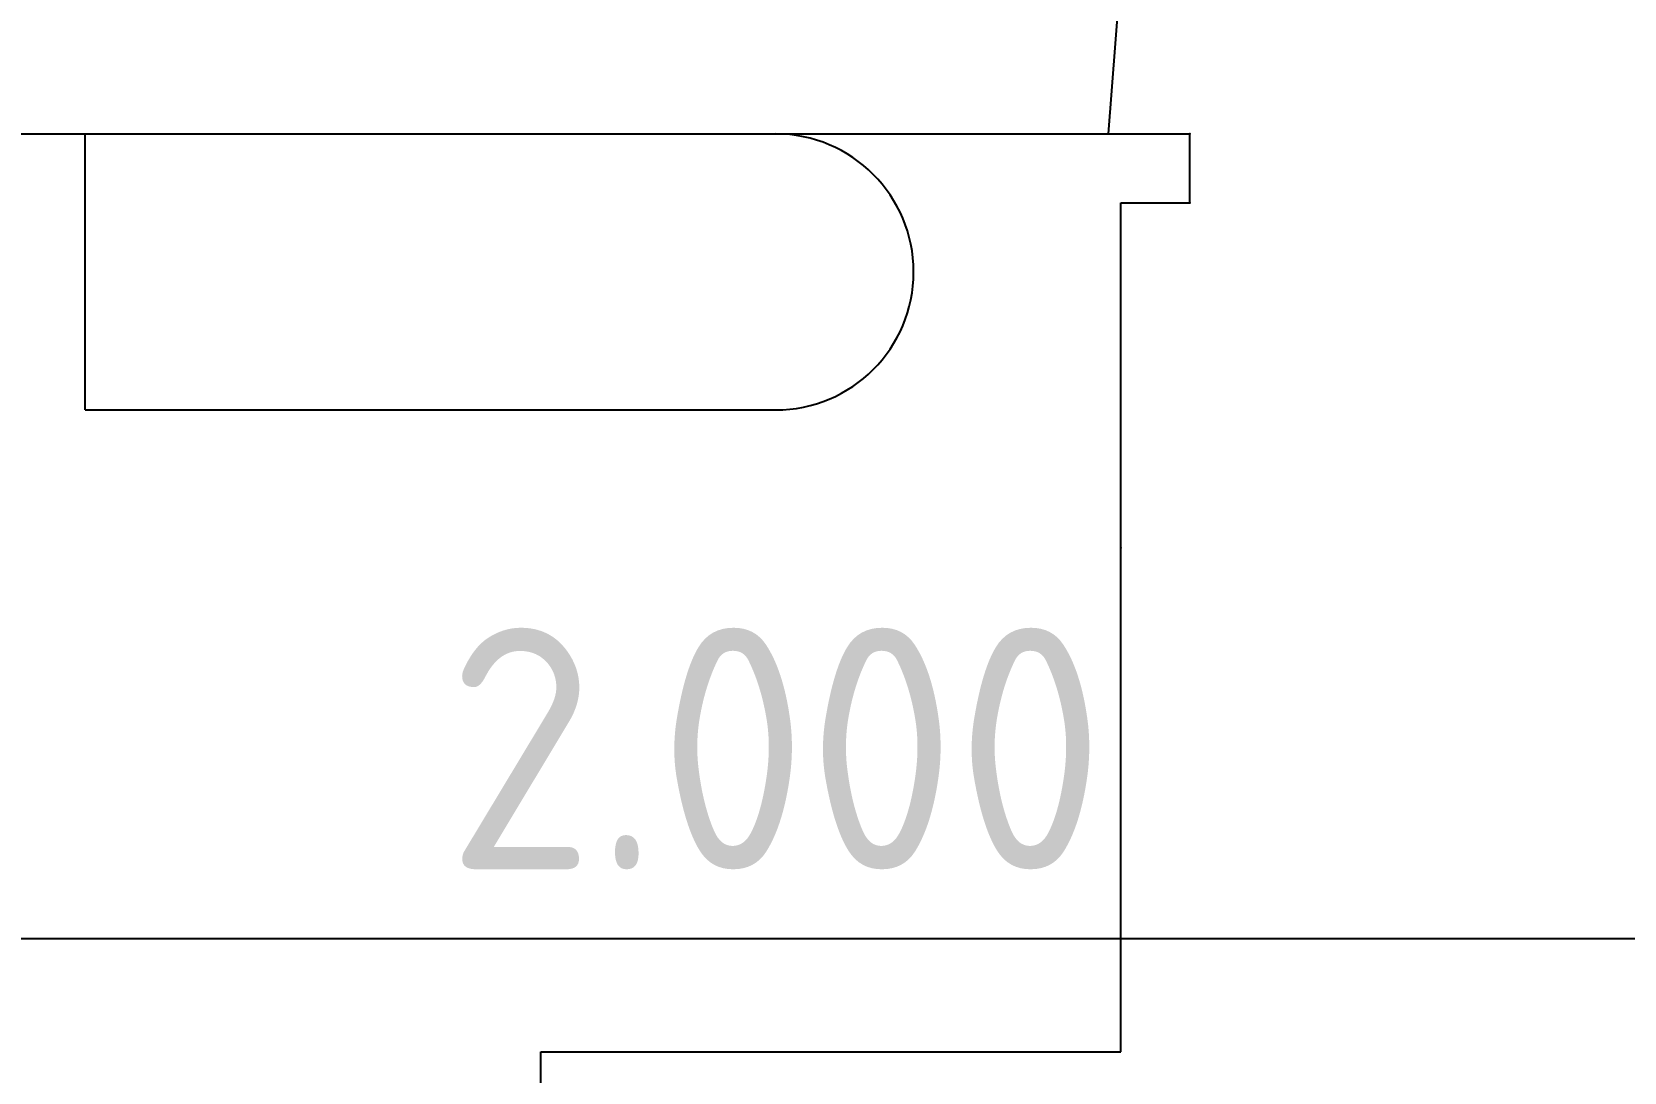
# Model space of a CAD drawing. Extents: x -17.4 to 61.4, y -22.6 to 16.1.
# Drawn here: x 19.522 to 20.675, y 1.61 to 2.364 of the extents above; entities that cross this region are included whole.
import ezdxf

# ---------------------------------------------------------------- set-up
doc = ezdxf.new("R2010")
doc.units = 0
doc.header["$LTSCALE"] = 2
doc.layers.get('0').update_dxf_attribs({"linetype": 'CONTINUOUS'})
doc.styles.get("Standard").update_dxf_attribs({"font": 'isocp.shx'})
doc.dimstyles.new('SYSTRA50', dxfattribs={"dimscale": 0.05, "dimtxt": 3.5, "dimasz": 3.5, "dimexe": 1.8, "dimexo": 3, "dimgap": 1, "dimtad": 1, "dimdec": 3, "dimzin": 0, "dimdsep": 46, "dimtxsty": 'Standard', "dimcen": 1, "dimclrd": 10, "dimclre": 10, "dimclrt": 50, "dimadec": 0, "dimazin": 0, "dimtfac": 1, "dimtdec": 3, "dimtix": 1, "dimtmove": 2, "dimatfit": 3, "dimfxl": 1, "dimtolj": 1, "dimtzin": 0, "dimarcsym": 0})

# ---------------------------------------------------------------- blocks, each defined once
blk = doc.blocks.new('METRO_FACE')
at = {"color": 7, "linetype": 'Continuous'}
for p, q in [((1.241058, 1.1), (1.295993, 1.798003)), ((1.241058, 1.1), (1.295993, 1.798003)), ((0, 1.1), (1.3, 1.1)), ((0, 1.1), (1.3, 1.1)), ((0.5, 0.9), (0.5, 1.1)), ((0.5, 1.1), (1, 1.1)), ((0.5, 1.1), (1, 1.1)), ((0.5, 0.9), (0.5, 1.1)), ((0.5, 1.1), (1, 1.1)), ((0.5, 1.1), (1, 1.1)), ((1.3, 1.05), (1.3, 1.1)), ((1.3, 1.05), (1.3, 1.1)), ((1.25, 1.05), (1.3, 1.05)), ((1.25, 0.8), (1.25, 1.05)), ((1.25, 1.05), (1.3, 1.05)), ((1.25, 0.8), (1.25, 1.05)), ((0.5, 0.9), (1, 0.9)), ((0.5, 0.9), (1, 0.9)), ((1.25, 0.435), (1.25, 0.8)), ((1.25, 0.435), (1.25, 0.8)), ((0.83, 0.31), (0.83, 0.435)), ((0.83, 0.435), (1.25, 0.435)), ((0.83, 0.31), (0.83, 0.435)), ((0.83, 0.435), (1.25, 0.435))]:
    blk.add_line(p, q, dxfattribs=at)
blk.add_arc((1, 1), 0.1, 270, 90, dxfattribs=at)
blk.add_arc((1, 1), 0.1, 270, 90, dxfattribs=at)
at = {"color": 7}
for p in [(1.3, 1.1), (1.3, 1.1), (1.3, 1.1), (1.3, 1.1), (1.3, 1.05), (1.3, 1.05), (1.25, 0.8), (1.25, 0.8)]:
    blk.add_point(p, dxfattribs=at)
blk = doc.blocks.new('A$C58044079')
at = {"color": 7, "xscale": 0.2, "yscale": 0.2, "zscale": 0.2}
blk.add_blockref('METRO_FACE', (0.26, 0.01), dxfattribs=at)
blk = doc.blocks.new('A$C2A60368F')
at = {"xscale": 5, "yscale": 5, "zscale": 5}
blk.add_blockref('A$C58044079', (-1.778, 0.1885), dxfattribs=at)
blk = doc.blocks.new('*D38')
at = {"color": 10, "lineweight": -2, "transparency": 16777216}
for p, q in [((19.0609, 1.5399), (19.0609, 1.7969)), ((21.0609, 1.2291), (21.0609, 1.7969)), ((19.2359, 1.7069), (20.8859, 1.7069))]:
    blk.add_line(p, q, dxfattribs=at)
at = {"color": 10, "transparency": 16777216}
for points in [[(19.2359, 1.7361), (19.2359, 1.6778), (19.0609, 1.7069)], [(20.8859, 1.7361), (20.8859, 1.6778), (21.0609, 1.7069)]]:
    blk.add_solid(points, dxfattribs=at)
at = {"color": 50, "transparency": 16777216, "insert": (20.0609, 1.8445), "char_height": 0.175, "attachment_point": 5}
blk.add_mtext('\\A1;2.000', dxfattribs=at)

msp = doc.modelspace()

# ---------------------------------------------------------------- block references
msp.add_blockref('A$C2A60368F', (19.5388, 0.9513))

# ---------------------------------------------------------------- dimensions: what is measured, and where the dimension line sits
dim = msp.add_linear_dim(base=(21.0609, 1.7069), p1=(19.0609, 1.3899), p2=(21.0609, 1.0791), dimstyle='SYSTRA50')
dim.commit()
dim.dimension.update_dxf_attribs({"geometry": '*D38', "text_midpoint": (20.0609, 1.8445)})

doc.saveas('drawing.dxf')
